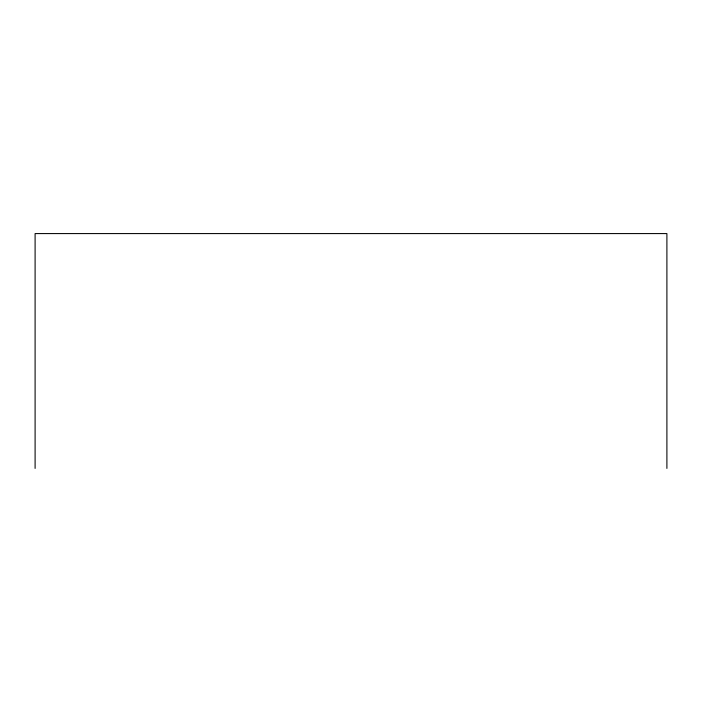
<?xml version="1.0" encoding="UTF-8"?>
<svg xmlns="http://www.w3.org/2000/svg" width="702" height="702" viewBox="0 0 702 702"><rect width="100%" height="100%" fill="white"/><g stroke="black" fill="none" stroke-linecap="round" stroke-linejoin="round"><path stroke-width="1.05" d="M666.9 468.418L666.9 233.582L35.1 233.582L35.1 468.418"/></g></svg>
